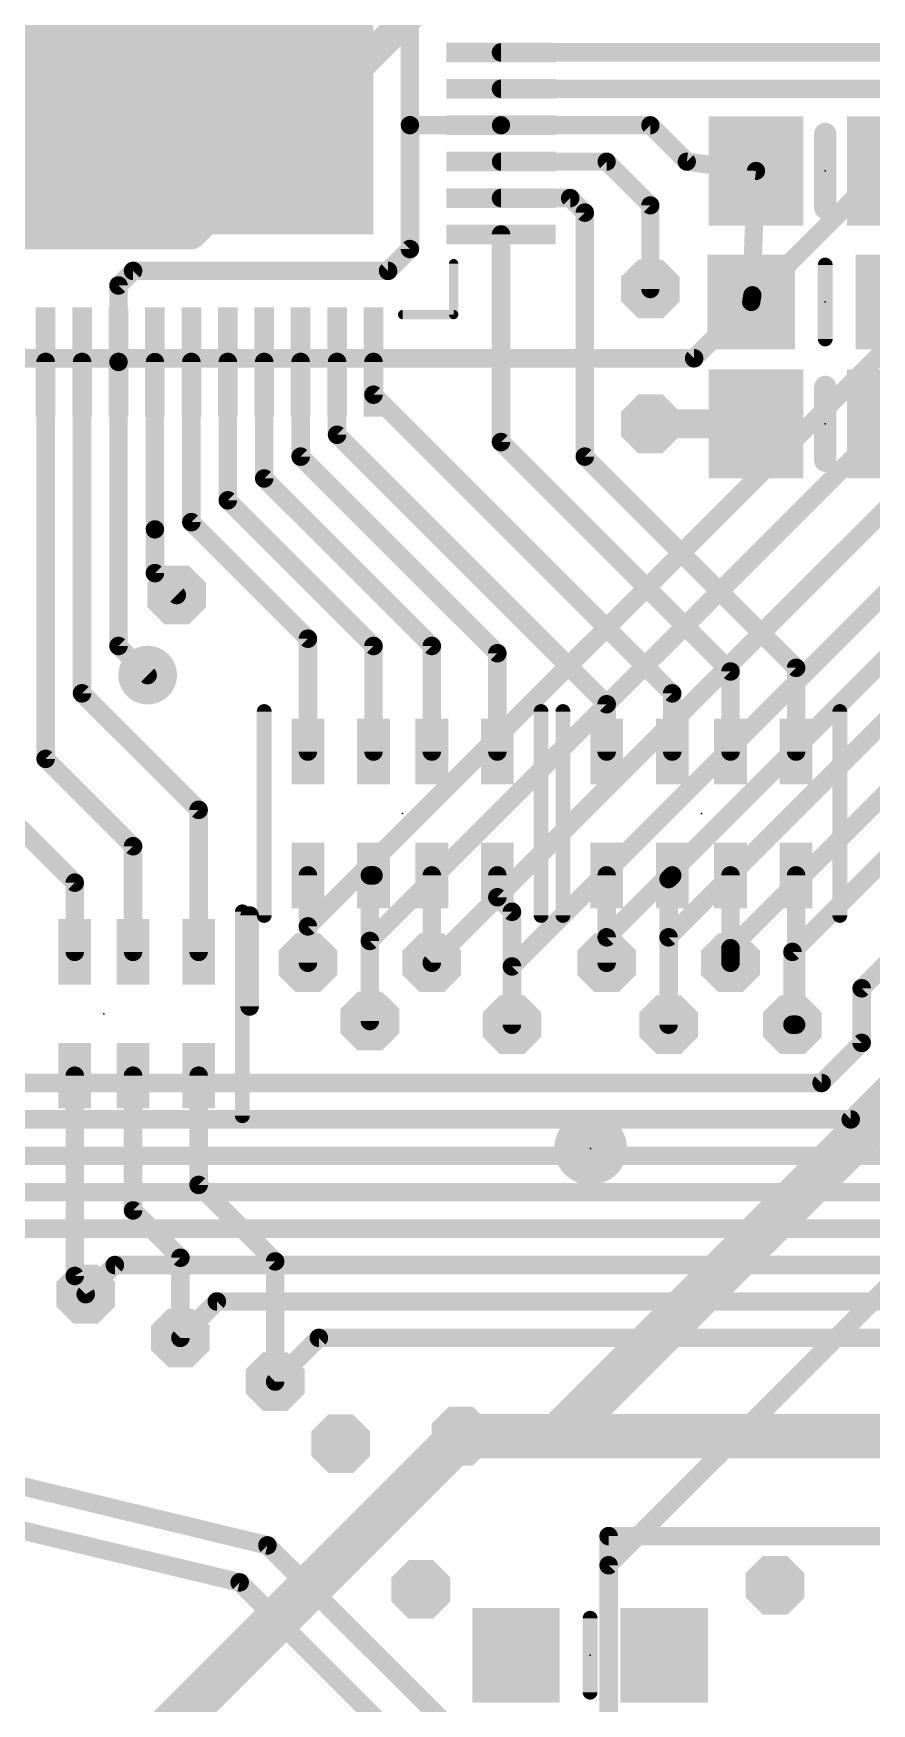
# Model space of a CAD drawing. Extents: x -29 to 121, y -8 to 99.
# Drawn here: x 30.33 to 41.84, y 24.83 to 47.76 of the extents above; entities that cross this region are included whole.
import ezdxf

# ---------------------------------------------------------------- set-up
doc = ezdxf.new("R2010")
doc.units = 0
for name, color, linetype in [('1', 12, 'CONTINUOUS'), ('16', 132, 'CONTINUOUS'), ('17', 110, 'CONTINUOUS'), ('18', 3, 'CONTINUOUS'), ('21', 40, 'CONTINUOUS'), ('23', 40, 'CONTINUOUS')]:
    doc.layers.add(name, color=color, linetype=linetype)

# ---------------------------------------------------------------- blocks, each defined once
blk = doc.blocks.new('RECT')
blk.add_solid([(-0.5, -0.5), (0.5, -0.5), (-0.5, 0.5), (0.5, 0.5)])
blk = doc.blocks.new('PIE')
at = {"const_width": 0.5}
blk.add_lwpolyline([(0, -0.25, 1), (0, 0.25, 1), (0, -0.25)], format="xyb", dxfattribs=at)
blk = doc.blocks.new('ROUNDP')
at = {"const_width": 0.5}
blk.add_lwpolyline([(0, -0.25, 1), (0, 0.25, 1), (0, -0.25)], format="xyb", dxfattribs=at)
blk = doc.blocks.new('OCTAGONV')
at = {"const_width": 0.5}
blk.add_lwpolyline([(-0.25, -0.1036), (-0.25, 0.1036), (-0.1036, 0.25), (0.1036, 0.25), (0.25, 0.1036), (0.25, -0.1036), (0.1036, -0.25), (-0.1036, -0.25), (-0.25, -0.1036), (-0.25, 0.1036)], dxfattribs=at)
blk = doc.blocks.new('ROUNDV')
at = {"const_width": 0.5}
blk.add_lwpolyline([(0, -0.25, 1), (0, 0.25, 1), (0, -0.25)], format="xyb", dxfattribs=at)

msp = doc.modelspace()

# ---------------------------------------------------------------- linework, layer by layer
at = {"layer": '1'}
for points, const_width in [([(35.5, 46.5), (35.5, 53.5)], 0.25), ([(36.75, 47.5), (44.4, 47.5)], 0.254), ([(36.75, 47), (44.1, 47)], 0.254), ([(35.5, 44.8), (35.5, 46.5)], 0.254), ([(36.75, 46.5), (35.5, 46.5)], 0.25), ([(36.75, 46.5), (38.8, 46.5)], 0.25), ([(38.8, 46.5), (39.3, 46)], 0.25), ([(36.75, 46), (38.2, 46)], 0.25), ([(38.2, 46), (38.8, 45.4)], 0.25), ([(39.3, 46), (40.25, 45.873)], 0.25), ([(40.25, 45.873), (40.184, 44.073)], 0.25), ([(36.75, 45.5), (37.7, 45.5)], 0.254), ([(37.7, 45.5), (37.9, 45.3)], 0.254), ([(37.9, 45.3), (37.9, 41.95)], 0.254), ([(38.8, 45.4), (38.8, 44.25)], 0.25), ([(36.75, 45), (36.75, 42.15)], 0.254), ([(35.2, 44.5), (35.5, 44.8)], 0.254), ([(31.5, 44.3), (31.7, 44.5)], 0.254), ([(31.7, 44.5), (35.2, 44.5)], 0.254), ([(31.5, 43.25), (31.5, 44.3)], 0.254), ([(40.2, 44.166), (40.184, 44.073)], 0.25), ([(30.5, 43.25), (30.5, 37.8)], 0.254), ([(31, 43.25), (31, 38.7)], 0.254), ([(31.5, 43.25), (31.5, 39.35)], 0.254), ([(32, 43.25), (32, 40.95)], 0.25), ([(32.5, 43.25), (32.5, 41.05)], 0.254), ([(33, 43.25), (33, 41.35)], 0.254), ([(33.5, 43.25), (33.5, 41.65)], 0.254), ([(34, 43.25), (34, 41.95)], 0.254), ([(34.5, 43.25), (34.5, 42.25)], 0.254), ([(35, 43.25), (35, 42.8)], 0.254), ([(35, 42.8), (39.1, 38.7)], 0.254), ([(40.25, 42.4), (38.8, 42.4)], 0.4), ([(34.5, 42.25), (38.2, 38.55)], 0.254), ([(36.75, 42.15), (39.9, 39)], 0.254), ([(34, 41.95), (36.7, 39.25)], 0.254), ([(37.9, 41.95), (40.8, 39.05)], 0.254), ([(33.5, 41.65), (35.8, 39.35)], 0.254), ([(33, 41.35), (35, 39.35)], 0.254), ([(32, 40.95), (32, 40.35)], 0.254), ([(32.5, 41.05), (34.1, 39.45)], 0.254), ([(32, 40.35), (32.3, 40.05)], 0.254), ([(31.5, 39.35), (31.9, 38.95)], 0.254), ([(34.1, 39.45), (34.1, 37.9)], 0.254), ([(35, 39.35), (35, 37.9)], 0.254), ([(35.8, 39.35), (35.8, 37.9)], 0.254), ([(36.7, 39.25), (36.7, 37.9)], 0.254), ([(39.9, 39), (39.9, 37.9)], 0.254), ([(40.8, 39.05), (40.8, 37.9)], 0.254), ([(31, 38.7), (32.6, 37.1)], 0.254), ([(39.1, 38.7), (39.1, 37.9)], 0.254), ([(38.2, 38.55), (38.2, 37.9)], 0.254), ([(30.5, 37.8), (31.7, 36.6)], 0.254), ([(32.6, 37.1), (32.6, 35.15)], 0.254), ([(30, 37), (30.9, 36.1)], 0.254), ([(31.7, 36.6), (31.7, 35.15)], 0.254), ([(34.1, 36.2), (34.1, 35)], 0.254), ([(35, 36.2), (34.95, 36.2)], 0.254), ([(34.95, 36.2), (34.95, 34.2)], 0.254), ([(35.8, 36.2), (35.8, 35)], 0.254), ([(36.7, 36.2), (36.7, 35.9)], 0.254), ([(38.2, 36.2), (38.2, 35)], 0.254), ([(39.1, 36.2), (39.05, 36.15)], 0.254), ([(39.05, 36.15), (39.05, 34.15)], 0.254), ([(39.9, 36.2), (39.9, 35)], 0.254), ([(40.8, 36.2), (40.8, 34.15)], 0.254), ([(30.9, 36.1), (30.9, 35.15)], 0.254), ([(36.7, 35.9), (36.9, 35.7)], 0.254), ([(33.3, 35.65), (33.3, 34.4)], 0.254), ([(36.9, 35.7), (36.9, 34.15)], 0.254), ([(42.9, 33.87), (37.53, 28.5)], 0.6096), ([(40.8, 34.15), (40.75, 34.15)], 0.254), ([(30.9, 33.45), (30.9, 30.7)], 0.254), ([(31.7, 33.45), (31.7, 31.6)], 0.254), ([(32.6, 33.45), (32.6, 31.95)], 0.254), ([(32.6, 31.95), (33.65, 30.9)], 0.254), ([(31.7, 31.6), (32.35, 30.95)], 0.254), ([(42.582, 31.083), (38.227, 26.728)], 0.254), ([(32.35, 30.95), (32.35, 29.85)], 0.254), ([(33.65, 30.9), (33.65, 29.25)], 0.254), ([(30.9, 30.7), (31.05, 30.45)], 0.254), ([(20.193, 30.226), (33.544, 27.001)], 0.254), ([(20.193, 29.591), (33.163, 26.493)], 0.254), ([(37.53, 28.5), (36.2, 28.5)], 0.6096), ([(36.804, 23.741), (33.544, 27.001)], 0.254), ([(38.227, 26.728), (38.227, 17)], 0.254), ([(36.565, 23.091), (33.163, 26.493)], 0.254)]:
    msp.add_lwpolyline(points, dxfattribs=dict(at, const_width=const_width))
for points, const_width in [([(36.75, 47.5635, 1), (36.75, 47.4365)], 0.127), ([(36.75, 47.0635, 1), (36.75, 46.9365)], 0.127), ([(35.5635, 46.5, 1), (35.4365, 46.5)], 0.127), ([(35.5, 46.5625, 1), (35.5, 46.4375)], 0.125), ([(35.4375, 46.5, 1), (35.5625, 46.5)], 0.125), ([(36.75, 46.5625, 1), (36.75, 46.4375)], 0.125), ([(36.75, 46.4375, 1), (36.75, 46.5625)], 0.125), ([(38.8442, 46.5442, 1), (38.7558, 46.4558)], 0.125), ([(38.8, 46.4375, 1), (38.8, 46.5625)], 0.125), ([(36.75, 46.0625, 1), (36.75, 45.9375)], 0.125), ([(38.2442, 46.0442, 1), (38.1558, 45.9558)], 0.125), ([(38.2, 45.9375, 1), (38.2, 46.0625)], 0.125), ([(39.3083, 46.0619, 1), (39.2917, 45.9381)], 0.125), ([(39.2558, 45.9558, 1), (39.3442, 46.0442)], 0.125), ([(40.3125, 45.8707, 1), (40.1875, 45.8753)], 0.125), ([(40.2417, 45.8111, 1), (40.2583, 45.9349)], 0.125), ([(36.75, 45.5635, 1), (36.75, 45.4365)], 0.127), ([(37.7449, 45.5449, 1), (37.6551, 45.4551)], 0.127), ([(37.7, 45.4365, 1), (37.7, 45.5635)], 0.127), ([(37.9635, 45.3, 1), (37.8365, 45.3)], 0.127), ([(37.8551, 45.2551, 1), (37.9449, 45.3449)], 0.127), ([(38.8625, 45.4, 1), (38.7375, 45.4)], 0.125), ([(38.7558, 45.3558, 1), (38.8442, 45.4442)], 0.125), ([(36.8135, 45, 1), (36.6865, 45)], 0.127), ([(35.4365, 44.8, 1), (35.5635, 44.8)], 0.127), ([(35.5449, 44.7551, 1), (35.4551, 44.8449)], 0.127), ([(31.7, 44.5635, 1), (31.7, 44.4365)], 0.127), ([(31.7449, 44.4551, 1), (31.6551, 44.5449)], 0.127), ([(35.1551, 44.5449, 1), (35.2449, 44.4551)], 0.127), ([(35.2, 44.4365, 1), (35.2, 44.5635)], 0.127), ([(31.5635, 44.3, 1), (31.4365, 44.3)], 0.127), ([(31.4551, 44.3449, 1), (31.5449, 44.2551)], 0.127), ([(38.7375, 44.25, 1), (38.8625, 44.25)], 0.125), ([(40.2616, 44.1554, 1), (40.1384, 44.1766)], 0.125), ([(40.1224, 44.0836, 1), (40.2456, 44.0624)], 0.125), ([(40.1215, 44.0753, 1), (40.2465, 44.0707)], 0.125), ([(30.5635, 43.25, 1), (30.4365, 43.25)], 0.127), ([(31.0635, 43.25, 1), (30.9365, 43.25)], 0.127), ([(31.5635, 43.25, 1), (31.4365, 43.25)], 0.127), ([(32.0625, 43.25, 1), (31.9375, 43.25)], 0.125), ([(32.5635, 43.25, 1), (32.4365, 43.25)], 0.127), ([(33.0635, 43.25, 1), (32.9365, 43.25)], 0.127), ([(33.5635, 43.25, 1), (33.4365, 43.25)], 0.127), ([(34.0635, 43.25, 1), (33.9365, 43.25)], 0.127), ([(34.5635, 43.25, 1), (34.4365, 43.25)], 0.127), ([(35.0635, 43.25, 1), (34.9365, 43.25)], 0.127), ([(31.4365, 43.25, 1), (31.5635, 43.25)], 0.127), ([(35.0449, 42.8449, 1), (34.9551, 42.7551)], 0.127), ([(34.9365, 42.8, 1), (35.0635, 42.8)], 0.127), ([(38.8, 42.5, 1), (38.8, 42.3)], 0.2), ([(40.25, 42.3, 1), (40.25, 42.5)], 0.2), ([(34.5449, 42.2949, 1), (34.4551, 42.2051)], 0.127), ([(34.4365, 42.25, 1), (34.5635, 42.25)], 0.127), ([(36.7949, 42.1949, 1), (36.7051, 42.1051)], 0.127), ([(36.6865, 42.15, 1), (36.8135, 42.15)], 0.127), ([(34.0449, 41.9949, 1), (33.9551, 41.9051)], 0.127), ([(33.9365, 41.95, 1), (34.0635, 41.95)], 0.127), ([(37.9449, 41.9949, 1), (37.8551, 41.9051)], 0.127), ([(37.8365, 41.95, 1), (37.9635, 41.95)], 0.127), ([(33.5449, 41.6949, 1), (33.4551, 41.6051)], 0.127), ([(33.4365, 41.65, 1), (33.5635, 41.65)], 0.127), ([(33.0449, 41.3949, 1), (32.9551, 41.3051)], 0.127), ([(32.9365, 41.35, 1), (33.0635, 41.35)], 0.127), ([(32.0635, 40.95, 1), (31.9365, 40.95)], 0.127), ([(32.5449, 41.0949, 1), (32.4551, 41.0051)], 0.127), ([(32.4365, 41.05, 1), (32.5635, 41.05)], 0.127), ([(31.9375, 40.95, 1), (32.0625, 40.95)], 0.125), ([(32.0449, 40.3949, 1), (31.9551, 40.3051)], 0.127), ([(31.9365, 40.35, 1), (32.0635, 40.35)], 0.127), ([(32.2551, 40.0051, 1), (32.3449, 40.0949)], 0.127), ([(31.5449, 39.3949, 1), (31.4551, 39.3051)], 0.127), ([(34.1635, 39.45, 1), (34.0365, 39.45)], 0.127), ([(34.0551, 39.4051, 1), (34.1449, 39.4949)], 0.127), ([(35.0635, 39.35, 1), (34.9365, 39.35)], 0.127), ([(34.9551, 39.3051, 1), (35.0449, 39.3949)], 0.127), ([(35.8635, 39.35, 1), (35.7365, 39.35)], 0.127), ([(35.7551, 39.3051, 1), (35.8449, 39.3949)], 0.127), ([(31.4365, 39.35, 1), (31.5635, 39.35)], 0.127), ([(36.7635, 39.25, 1), (36.6365, 39.25)], 0.127), ([(36.6551, 39.2051, 1), (36.7449, 39.2949)], 0.127), ([(31.8551, 38.9051, 1), (31.9449, 38.9949)], 0.127), ([(39.9635, 39, 1), (39.8365, 39)], 0.127), ([(39.8551, 38.9551, 1), (39.9449, 39.0449)], 0.127), ([(40.8635, 39.05, 1), (40.7365, 39.05)], 0.127), ([(40.7551, 39.0051, 1), (40.8449, 39.0949)], 0.127), ([(31.0449, 38.7449, 1), (30.9551, 38.6551)], 0.127), ([(30.9365, 38.7, 1), (31.0635, 38.7)], 0.127), ([(39.1635, 38.7, 1), (39.0365, 38.7)], 0.127), ([(39.0551, 38.6551, 1), (39.1449, 38.7449)], 0.127), ([(38.2635, 38.55, 1), (38.1365, 38.55)], 0.127), ([(38.1551, 38.5051, 1), (38.2449, 38.5949)], 0.127), ([(30.5449, 37.8449, 1), (30.4551, 37.7551)], 0.127), ([(30.4365, 37.8, 1), (30.5635, 37.8)], 0.127), ([(34.0365, 37.9, 1), (34.1635, 37.9)], 0.127), ([(34.9365, 37.9, 1), (35.0635, 37.9)], 0.127), ([(35.7365, 37.9, 1), (35.8635, 37.9)], 0.127), ([(36.6365, 37.9, 1), (36.7635, 37.9)], 0.127), ([(38.1365, 37.9, 1), (38.2635, 37.9)], 0.127), ([(39.0365, 37.9, 1), (39.1635, 37.9)], 0.127), ([(39.8365, 37.9, 1), (39.9635, 37.9)], 0.127), ([(40.7365, 37.9, 1), (40.8635, 37.9)], 0.127), ([(32.6635, 37.1, 1), (32.5365, 37.1)], 0.127), ([(32.5551, 37.0551, 1), (32.6449, 37.1449)], 0.127), ([(31.7635, 36.6, 1), (31.6365, 36.6)], 0.127), ([(31.6551, 36.5551, 1), (31.7449, 36.6449)], 0.127), ([(34.1635, 36.2, 1), (34.0365, 36.2)], 0.127), ([(34.95, 36.2635, 1), (34.95, 36.1365)], 0.127), ([(35.0135, 36.2, 1), (34.8865, 36.2)], 0.127), ([(35, 36.1365, 1), (35, 36.2635)], 0.127), ([(35.8635, 36.2, 1), (35.7365, 36.2)], 0.127), ([(36.7635, 36.2, 1), (36.6365, 36.2)], 0.127), ([(38.2635, 36.2, 1), (38.1365, 36.2)], 0.127), ([(39.1135, 36.15, 1), (38.9865, 36.15)], 0.127), ([(39.0051, 36.1949, 1), (39.0949, 36.1051)], 0.127), ([(39.1449, 36.1551, 1), (39.0551, 36.2449)], 0.127), ([(39.9635, 36.2, 1), (39.8365, 36.2)], 0.127), ([(40.8635, 36.2, 1), (40.7365, 36.2)], 0.127), ([(30.9635, 36.1, 1), (30.8365, 36.1)], 0.127), ([(30.8551, 36.0551, 1), (30.9449, 36.1449)], 0.127), ([(36.7449, 35.9449, 1), (36.6551, 35.8551)], 0.127), ([(33.3635, 35.65, 1), (33.2365, 35.65)], 0.127), ([(36.6365, 35.9, 1), (36.7635, 35.9)], 0.127), ([(36.9635, 35.7, 1), (36.8365, 35.7)], 0.127), ([(36.8551, 35.6551, 1), (36.9449, 35.7449)], 0.127), ([(30.8365, 35.15, 1), (30.9635, 35.15)], 0.127), ([(31.6365, 35.15, 1), (31.7635, 35.15)], 0.127), ([(32.5365, 35.15, 1), (32.6635, 35.15)], 0.127), ([(34.0365, 35, 1), (34.1635, 35)], 0.127), ([(35.7365, 35, 1), (35.8635, 35)], 0.127), ([(38.1365, 35, 1), (38.2635, 35)], 0.127), ([(39.8365, 35, 1), (39.9635, 35)], 0.127), ([(33.2365, 34.4, 1), (33.3635, 34.4)], 0.127), ([(34.8865, 34.2, 1), (35.0135, 34.2)], 0.127), ([(36.8365, 34.15, 1), (36.9635, 34.15)], 0.127), ([(38.9865, 34.15, 1), (39.1135, 34.15)], 0.127), ([(40.75, 34.2135, 1), (40.75, 34.0865)], 0.127), ([(40.7365, 34.15, 1), (40.8635, 34.15)], 0.127), ([(40.8, 34.0865, 1), (40.8, 34.2135)], 0.127), ([(30.9635, 33.45, 1), (30.8365, 33.45)], 0.127), ([(31.7635, 33.45, 1), (31.6365, 33.45)], 0.127), ([(32.6635, 33.45, 1), (32.5365, 33.45)], 0.127), ([(32.6449, 31.9949, 1), (32.5551, 31.9051)], 0.127), ([(32.5365, 31.95, 1), (32.6635, 31.95)], 0.127), ([(31.7449, 31.6449, 1), (31.6551, 31.5551)], 0.127), ([(31.6365, 31.6, 1), (31.7635, 31.6)], 0.127), ([(32.4135, 30.95, 1), (32.2865, 30.95)], 0.127), ([(32.3051, 30.9051, 1), (32.3949, 30.9949)], 0.127), ([(33.7135, 30.9, 1), (33.5865, 30.9)], 0.127), ([(33.6051, 30.8551, 1), (33.6949, 30.9449)], 0.127), ([(30.9545, 30.7327, 1), (30.8455, 30.6673)], 0.127), ([(30.8365, 30.7, 1), (30.9635, 30.7)], 0.127), ([(30.9955, 30.4173, 1), (31.1045, 30.4827)], 0.127), ([(32.2865, 29.85, 1), (32.4135, 29.85)], 0.127), ([(33.5865, 29.25, 1), (33.7135, 29.25)], 0.127), ([(36.2, 28.6524, 1), (36.2, 28.3476)], 0.3048), ([(37.4222, 28.6078, 1), (37.6378, 28.3922)], 0.3048), ([(37.53, 28.3476, 1), (37.53, 28.6524)], 0.3048), ([(33.5889, 27.0459, 1), (33.4991, 26.9561)], 0.127), ([(33.5291, 26.9393, 1), (33.5589, 27.0627)], 0.127), ([(38.2905, 26.728, 1), (38.1635, 26.728)], 0.127), ([(38.1821, 26.7729, 1), (38.2719, 26.6831)], 0.127), ([(33.2079, 26.5379, 1), (33.1181, 26.4481)], 0.127), ([(33.1482, 26.4312, 1), (33.1778, 26.5548)], 0.127)]:
    msp.add_lwpolyline(points, format="xyb", dxfattribs=dict(at, const_width=const_width))
at = {"layer": '16'}
for points, const_width in [([(32.5, 45), (38.85, 51.35)], 0.4064), ([(39.4, 43.3), (43, 46.9)], 0.254), ([(26.5, 45), (32.5, 45)], 0.4064), ([(34.1, 35.5), (43.3, 44.7)], 0.254), ([(34.95, 35.3), (43.55, 43.9)], 0.254), ([(28.3, 43.3), (39.4, 43.3)], 0.254), ([(35.8, 35), (43.9, 43.1)], 0.254), ([(36.9, 34.95), (44.25, 42.3)], 0.254), ([(38.2, 35.35), (44.35, 41.5)], 0.254), ([(39.05, 35.35), (44.4, 40.7)], 0.254), ([(39.9, 35.2), (44.6, 39.9)], 0.254), ([(40.75, 35.15), (44.7, 39.1)], 0.254), ([(41.7, 34.65), (45.35, 38.3)], 0.254), ([(41.55, 32.85), (46.2, 37.5)], 0.254), ([(34.1, 35), (34.1, 35.5)], 0.254), ([(34.95, 34.2), (34.95, 35.3)], 0.254), ([(38.2, 35), (38.2, 35.35)], 0.254), ([(39.05, 34.15), (39.05, 35.35)], 0.254), ([(39.9, 35), (39.9, 35.2)], 0.254), ([(40.75, 34.15), (40.75, 35.15)], 0.254), ([(36.9, 34.15), (36.9, 34.95)], 0.254), ([(41.7, 33.9), (41.7, 34.65)], 0.254), ([(41.15, 33.35), (41.7, 33.9)], 0.254), ([(41.15, 33.35), (28.95, 33.35)], 0.254), ([(28.45, 32.85), (41.55, 32.85)], 0.254), ([(42.3, 32.35), (27.75, 32.35)], 0.254), ([(29.15, 31.85), (43.4, 31.85)], 0.254), ([(30.15, 31.35), (43.85, 31.35)], 0.254), ([(31.05, 30.45), (31.45, 30.85)], 0.254), ([(31.45, 30.85), (44.35, 30.85)], 0.254), ([(32.35, 29.85), (32.85, 30.35)], 0.254), ([(32.85, 30.35), (44.85, 30.35)], 0.254), ([(33.65, 29.25), (34.25, 29.85)], 0.254), ([(34.25, 29.85), (45.25, 29.85)], 0.254), ([(31.5, 23.8), (36.2, 28.5)], 0.6096), ([(36.2, 28.5), (45.874, 28.5)], 0.6096), ([(46.355, 27.128), (38.227, 27.128)], 0.254), ([(38.227, 27.128), (38.227, 17)], 0.254)]:
    msp.add_lwpolyline(points, dxfattribs=dict(at, const_width=const_width))
for points, const_width in [([(32.5, 44.8984, 1), (32.5, 45.1016)], 0.2032), ([(32.4282, 45.0718, 1), (32.5718, 44.9282)], 0.2032), ([(39.3551, 43.3449, 1), (39.4449, 43.2551)], 0.127), ([(39.4, 43.2365, 1), (39.4, 43.3635)], 0.127), ([(34.1635, 35.5, 1), (34.0365, 35.5)], 0.127), ([(34.0551, 35.5449, 1), (34.1449, 35.4551)], 0.127), ([(35.0135, 35.3, 1), (34.8865, 35.3)], 0.127), ([(34.9051, 35.3449, 1), (34.9949, 35.2551)], 0.127), ([(38.2635, 35.35, 1), (38.1365, 35.35)], 0.127), ([(38.1551, 35.3949, 1), (38.2449, 35.3051)], 0.127), ([(39.1135, 35.35, 1), (38.9865, 35.35)], 0.127), ([(39.0051, 35.3949, 1), (39.0949, 35.3051)], 0.127), ([(39.9635, 35.2, 1), (39.8365, 35.2)], 0.127), ([(35.7551, 35.0449, 1), (35.8449, 34.9551)], 0.127), ([(39.8551, 35.2449, 1), (39.9449, 35.1551)], 0.127), ([(40.8135, 35.15, 1), (40.6865, 35.15)], 0.127), ([(40.7051, 35.1949, 1), (40.7949, 35.1051)], 0.127), ([(34.0365, 35, 1), (34.1635, 35)], 0.127), ([(36.9635, 34.95, 1), (36.8365, 34.95)], 0.127), ([(36.8551, 34.9949, 1), (36.9449, 34.9051)], 0.127), ([(38.1365, 35, 1), (38.2635, 35)], 0.127), ([(39.8365, 35, 1), (39.9635, 35)], 0.127), ([(41.7635, 34.65, 1), (41.6365, 34.65)], 0.127), ([(41.6551, 34.6949, 1), (41.7449, 34.6051)], 0.127), ([(34.8865, 34.2, 1), (35.0135, 34.2)], 0.127), ([(36.8365, 34.15, 1), (36.9635, 34.15)], 0.127), ([(38.9865, 34.15, 1), (39.1135, 34.15)], 0.127), ([(40.6865, 34.15, 1), (40.8135, 34.15)], 0.127), ([(41.6365, 33.9, 1), (41.7635, 33.9)], 0.127), ([(41.7449, 33.8551, 1), (41.6551, 33.9449)], 0.127), ([(41.1051, 33.3949, 1), (41.1949, 33.3051)], 0.127), ([(41.15, 33.2865, 1), (41.15, 33.4135)], 0.127), ([(41.5051, 32.8949, 1), (41.5949, 32.8051)], 0.127), ([(41.55, 32.7865, 1), (41.55, 32.9135)], 0.127), ([(31.45, 30.9135, 1), (31.45, 30.7865)], 0.127), ([(31.4949, 30.8051, 1), (31.4051, 30.8949)], 0.127), ([(31.0051, 30.4949, 1), (31.0949, 30.4051)], 0.127), ([(32.85, 30.4135, 1), (32.85, 30.2865)], 0.127), ([(32.8949, 30.3051, 1), (32.8051, 30.3949)], 0.127), ([(32.3051, 29.8949, 1), (32.3949, 29.8051)], 0.127), ([(34.25, 29.9135, 1), (34.25, 29.7865)], 0.127), ([(34.2949, 29.8051, 1), (34.2051, 29.8949)], 0.127), ([(33.6051, 29.2949, 1), (33.6949, 29.2051)], 0.127), ([(36.2, 28.6524, 1), (36.2, 28.3476)], 0.3048), ([(36.3078, 28.3922, 1), (36.0922, 28.6078)], 0.3048), ([(38.227, 27.1915, 1), (38.227, 27.0645)], 0.127), ([(38.2905, 27.128, 1), (38.1635, 27.128)], 0.127)]:
    msp.add_lwpolyline(points, format="xyb", dxfattribs=dict(at, const_width=const_width))
at = {"layer": '21'}
for points, const_width in [([(41.2, 46.381), (41.2, 45.365)], 0.3048), ([(36.1, 43.9), (36.1, 44.6)], 0.127), ([(41.2, 43.565), (41.2, 44.581)], 0.2032), ([(35.4, 43.9), (36.1, 43.9)], 0.127), ([(41.2, 41.892), (41.2, 42.908)], 0.3048), ([(33.5, 35.65), (33.5, 38.45)], 0.2032), ([(37.3, 38.45), (37.3, 35.65)], 0.2032), ([(37.6, 35.65), (37.6, 38.45)], 0.2032), ([(41.4, 38.45), (41.4, 35.65)], 0.2032), ([(33.2, 35.7), (33.2, 32.9)], 0.2032), ([(37.973, 26.001), (37.973, 24.985)], 0.2032)]:
    msp.add_lwpolyline(points, dxfattribs=dict(at, const_width=const_width))
for points, const_width in [([(41.2762, 46.381, 1), (41.1238, 46.381)], 0.1524), ([(41.1238, 45.365, 1), (41.2762, 45.365)], 0.1524), ([(36.1318, 44.6, 1), (36.0682, 44.6)], 0.0635), ([(41.2508, 44.581, 1), (41.1492, 44.581)], 0.1016), ([(35.4, 43.9318, 1), (35.4, 43.8682)], 0.0635), ([(36.0682, 43.9, 1), (36.1318, 43.9)], 0.0635), ([(36.1, 43.8682, 1), (36.1, 43.9318)], 0.0635), ([(41.1492, 43.565, 1), (41.2508, 43.565)], 0.1016), ([(41.2762, 42.908, 1), (41.1238, 42.908)], 0.1524), ([(41.1238, 41.892, 1), (41.2762, 41.892)], 0.1524), ([(33.5508, 38.45, 1), (33.4492, 38.45)], 0.1016), ([(37.3508, 38.45, 1), (37.2492, 38.45)], 0.1016), ([(37.6508, 38.45, 1), (37.5492, 38.45)], 0.1016), ([(41.4508, 38.45, 1), (41.3492, 38.45)], 0.1016), ([(33.2508, 35.7, 1), (33.1492, 35.7)], 0.1016), ([(33.4492, 35.65, 1), (33.5508, 35.65)], 0.1016), ([(37.2492, 35.65, 1), (37.3508, 35.65)], 0.1016), ([(37.5492, 35.65, 1), (37.6508, 35.65)], 0.1016), ([(41.3492, 35.65, 1), (41.4508, 35.65)], 0.1016), ([(33.1492, 32.9, 1), (33.2508, 32.9)], 0.1016), ([(38.0238, 26.001, 1), (37.9222, 26.001)], 0.1016), ([(37.9222, 24.985, 1), (38.0238, 24.985)], 0.1016)]:
    msp.add_lwpolyline(points, format="xyb", dxfattribs=dict(at, const_width=const_width))
at = {"layer": '23'}
for p in [(41.2, 45.873), (41.2, 44.073), (41.2, 42.4), (35.4, 37.05), (39.5, 37.05), (31.3, 34.3), (37.98, 32.45), (37.973, 25.493)]:
    msp.add_point(p, dxfattribs=at)

# ---------------------------------------------------------------- block references
at = {"layer": '1'}
for p, xscale, yscale in [((29, 51), 12, 12), ((36.75, 47.5), 1.5, 0.27), ((36.75, 47), 1.5, 0.27), ((36.75, 46.5), 1.5, 0.27), ((40.25, 45.873), 1.3, 1.5), ((42.15, 45.873), 1.3, 1.5), ((36.75, 46), 1.5, 0.27), ((36.75, 45.5), 1.5, 0.27), ((36.75, 45), 1.5, 0.27), ((30.5, 43.25), 0.27, 1.5), ((31, 43.25), 0.27, 1.5), ((31.5, 43.25), 0.27, 1.5), ((32, 43.25), 0.27, 1.5), ((32.5, 43.25), 0.27, 1.5), ((33, 43.25), 0.27, 1.5), ((33.5, 43.25), 0.27, 1.5), ((34, 43.25), 0.27, 1.5), ((34.5, 43.25), 0.27, 1.5), ((35, 43.25), 0.27, 1.5), ((36.957, 25.493), 1.2, 1.3), ((38.989, 25.493), 1.2, 1.3)]:
    msp.add_blockref('RECT', p, dxfattribs=dict(at, xscale=xscale, yscale=yscale))
at = {"layer": '1', "rotation": 180}
for p, xscale, yscale in [((40.184, 44.073), 1.2, 1.3), ((42.216, 44.073), 1.2, 1.3), ((40.25, 42.4), 1.3, 1.5), ((42.15, 42.4), 1.3, 1.5), ((34.1, 37.9), 0.45, 0.9), ((35, 37.9), 0.45, 0.9), ((35.8, 37.9), 0.45, 0.9), ((36.7, 37.9), 0.45, 0.9), ((38.2, 37.9), 0.45, 0.9), ((39.1, 37.9), 0.45, 0.9), ((39.9, 37.9), 0.45, 0.9), ((40.8, 37.9), 0.45, 0.9), ((34.1, 36.2), 0.45, 0.9), ((35, 36.2), 0.45, 0.9), ((35.8, 36.2), 0.45, 0.9), ((36.7, 36.2), 0.45, 0.9), ((38.2, 36.2), 0.45, 0.9), ((39.1, 36.2), 0.45, 0.9), ((39.9, 36.2), 0.45, 0.9), ((40.8, 36.2), 0.45, 0.9), ((30.9, 35.15), 0.45, 0.9), ((31.7, 35.15), 0.45, 0.9), ((32.6, 35.15), 0.45, 0.9), ((30.9, 33.45), 0.45, 0.9), ((31.7, 33.45), 0.45, 0.9), ((32.6, 33.45), 0.45, 0.9)]:
    msp.add_blockref('RECT', p, dxfattribs=dict(at, xscale=xscale, yscale=yscale))
at = {"layer": '1'}
msp.add_blockref('PIE', (37.98, 32.45), dxfattribs=at)
at = {"layer": '17', "xscale": 0.908, "yscale": 0.908}
for p in [(31, 47), (31, 47), (33, 47), (33, 47)]:
    msp.add_blockref('ROUNDP', p, dxfattribs=at)
at = {"layer": '18', "xscale": 0.8064, "yscale": 0.8064}
for name, p in [('OCTAGONV', (38.8, 44.25)), ('OCTAGONV', (38.8, 44.25)), ('OCTAGONV', (38.8, 42.4)), ('OCTAGONV', (38.8, 42.4)), ('OCTAGONV', (32.3, 40.05)), ('OCTAGONV', (32.3, 40.05)), ('ROUNDV', (31.9, 38.95)), ('ROUNDV', (31.9, 38.95)), ('OCTAGONV', (34.1, 35)), ('OCTAGONV', (34.1, 35)), ('OCTAGONV', (35.8, 35)), ('OCTAGONV', (35.8, 35)), ('OCTAGONV', (38.2, 35)), ('OCTAGONV', (38.2, 35)), ('OCTAGONV', (39.9, 35)), ('OCTAGONV', (39.9, 35)), ('OCTAGONV', (34.95, 34.2)), ('OCTAGONV', (34.95, 34.2)), ('OCTAGONV', (36.9, 34.15)), ('OCTAGONV', (36.9, 34.15)), ('OCTAGONV', (39.05, 34.15)), ('OCTAGONV', (39.05, 34.15)), ('OCTAGONV', (40.75, 34.15)), ('OCTAGONV', (40.75, 34.15)), ('OCTAGONV', (31.05, 30.45)), ('OCTAGONV', (31.05, 30.45)), ('OCTAGONV', (32.35, 29.85)), ('OCTAGONV', (32.35, 29.85)), ('OCTAGONV', (33.65, 29.25)), ('OCTAGONV', (33.65, 29.25)), ('OCTAGONV', (36.2, 28.5)), ('OCTAGONV', (36.2, 28.5)), ('OCTAGONV', (34.55, 28.396)), ('OCTAGONV', (34.55, 28.396)), ('OCTAGONV', (40.512, 26.452)), ('OCTAGONV', (40.512, 26.452)), ('OCTAGONV', (35.65, 26.396)), ('OCTAGONV', (35.65, 26.396))]:
    msp.add_blockref(name, p, dxfattribs=at)

doc.saveas('drawing.dxf')
